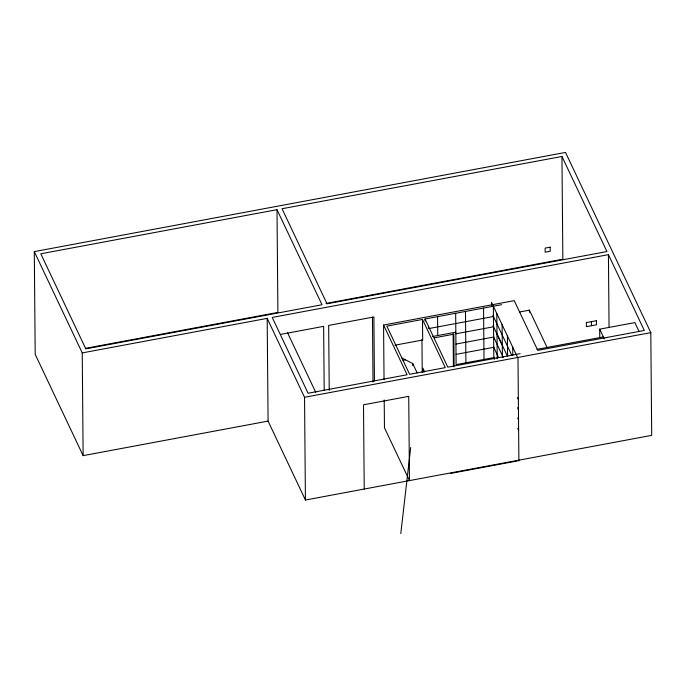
<?xml version="1.0" encoding="UTF-8"?>
<svg xmlns="http://www.w3.org/2000/svg" width="686" height="686" viewBox="0 0 686 686"><rect width="100%" height="100%" fill="white"/><g stroke="black" fill="none" stroke-linecap="round" stroke-linejoin="round"><path stroke-width="1.03" d="M400.796 533.579L410.708 447.512M34.3 251.616L565.513 152.421L650.8 332.633L651.7 435.361L305.433 500.025L268.08 421.101L267.18 318.373L82.243 352.904L34.3 251.616L35.2 354.353L83.135 455.641L268.08 421.101M276.998 209.676L40.8 253.786L85.793 348.857L322 304.755L276.998 209.676L277.899 312.413L85.784 348.282M561.954 156.468L282.032 208.741L327.025 303.812L606.956 251.539L561.954 156.468L562.854 259.197L326.073 303.418M608.422 254.652L272.213 317.429L308.091 393.241L407.098 374.753L383.568 325.044L514.234 300.64L537.764 350.357L644.308 330.463L608.422 254.652L609.065 327.419M280.505 334.408L323.629 326.356L324.195 390.334M422.499 319.462L386.818 326.124L409.611 374.29L445.291 367.627L422.499 319.462L422.679 340.007L395.05 345.169M425.028 321.048L425.011 318.999L501.655 304.687M429.29 328.483L493.697 316.46M519.371 312.036L529.421 310.158L547.068 347.442M432.506 336.526L455.83 332.17M434.401 337.821L453.84 334.193L454.115 366.213M455.847 333.816L493.791 326.733M455.933 344.089L493.877 337.006M402.991 360.304L405.503 359.833M456.027 354.362L493.971 347.279M599.753 337.383L599.675 329.16L634.859 322.591L638.949 331.252M537.018 349.32L603.354 336.929M494.057 357.552L456.113 364.635L455.667 313.27M520.168 353.642L447.804 367.156L425.011 318.999M267.18 318.373L304.533 397.288L650.8 332.633M450.393 473.46L517.33 460.958M401.885 357.972L412.732 363.554L417.148 372.875M599.675 329.16L604.255 338.841M492.934 315.406L511.902 355.528M497.007 334.099L502.298 345.281M493.02 325.679L507.58 356.471L507.4 335.908M493.551 336.877L503.258 357.406M493.646 347.176L498.516 357.457M517.467 397.503L518.35 399.372M493.74 357.449L494.632 359.335M517.561 407.776L518.436 409.645M517.647 418.048L518.53 419.918M517.733 428.321L518.616 430.191M424.685 371.932L422.919 368.202L422.962 372.309M287.468 332.624L315.714 392.306M591.392 321.631L591.426 325.739M529.421 310.158L529.438 312.293M518.89 461.009L517.99 358.298L491.519 302.337L491.545 305.424M512.699 347.116L512.768 355.331M502.101 324.701L502.418 357.629M496.81 313.511L497.221 358.761M493.363 306.23L493.817 358.667M483.561 308.065L484.007 359.43M465.468 311.444L465.914 362.808M453.112 333.705L453.403 366.796M437.574 316.649L437.737 335.548M428.467 326.296L428.484 328.354M421.95 339.527L422.242 372.609M412.732 363.554L412.758 365.698M383.568 325.044L384.04 379.624M384.22 399.955L384.46 427.781L409.465 480.594L408.727 396.354L363.494 404.8L364.232 489.041M374.445 380.944L373.887 316.966L328.654 325.413L329.229 390.463M372.447 317.061L373.013 382.102M304.533 397.288L305.433 500.025M82.243 352.904L83.135 455.641M550.163 247.166L545.138 248.1L545.173 252.208L550.198 251.273L550.163 247.166M596.417 320.688L586.367 322.566L586.401 326.673L596.451 324.795L596.417 320.688"/></g></svg>
